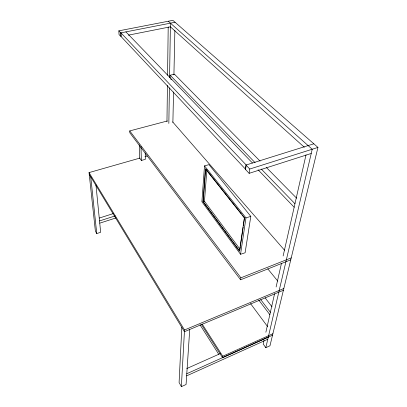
<?xml version="1.0" encoding="UTF-8"?>
<svg xmlns="http://www.w3.org/2000/svg" width="407" height="407" viewBox="0 0 407 407"><rect width="100%" height="100%" fill="white"/><g stroke="black" fill="none" stroke-linecap="round" stroke-linejoin="round"><path stroke-width="0.61" d="M166.956 121.662L167.435 85.434M167.567 75.264L168.203 26.964M168.839 123.438L169.409 87.897M169.566 77.742L170.436 23.163M170.085 77.874L170.131 75.209L174.461 74.201L260.088 161.106M172.883 122.4L173.545 91.977M173.916 74.863L174.883 30.5M181.822 327.421L179.09 382.529L181.364 386.65L186.075 384.498L189.723 329.487M181.364 386.65L184.513 329.975L89.047 172.599L140.069 158.043M204.502 165.863L201.903 201.765L240.552 254.294L245.106 252.762L250.804 216.382L208.979 164.647L204.502 165.863L245.97 217.893L240.552 254.294M203.042 201.714L205.484 168.869L244.383 217.857L239.514 251.124L203.042 201.714L204.462 201.292L206.878 169.724M313.828 143.803L245.986 165.044L245.396 169.343L249.145 173.336L311.228 153.464M245.777 168.045L246.026 166.209M272.527 335.205L222.548 357.672L222.756 356.232L202.218 324.145M249.145 173.336L249.766 169.032L245.986 165.044M240.298 246.688L239.657 251.078L203.174 201.674L205.616 168.88L241.382 213.899M240.481 245.436L243.147 227.259M243.33 226.007L244.429 218.483M290.756 259.839L240.593 279.782L240.898 277.818L129.747 130.912L167.353 120.965M264.036 340.293L263.192 344.017L265.807 347.675L269.968 345.777L317.953 147.415L172.883 20.35L118.844 30.84L119.032 34.564L120.96 36.625L120.777 32.886L118.844 30.84M265.863 332.234L274.562 293.788M276.109 286.966L281.446 263.405M283.13 255.962L306.013 154.889M265.807 347.675L312.22 149.237L168.279 21.245M186.65 375.849L267.775 339.255M222.756 356.232L272.878 333.745M186.788 373.723L268.284 337.088M186.747 368.554L220.375 353.566M283.399 290.262L184.417 331.705L89.235 174.333M184.513 329.975L283.821 288.517M240.898 277.818L291.229 257.88M89.047 172.599L95.375 231.054L96.764 233.562L100.656 232.285L95.966 185.017M99.532 220.925L115.201 215.908M99.751 223.153L115.964 217.943M99.318 218.045L113.253 213.614M249.766 169.032L317.953 147.415M245.97 217.893L250.804 216.382M139.286 144.902L139.662 158.16L141.356 160.47L145.375 159.32L145.253 153.001M144.928 156.659L147.359 155.967M128.373 35.155L170.38 26.821L304.334 147.263M120.777 32.886L175.066 22.258M266.331 167.44L296.657 198.219M170.131 75.209L255.123 162.698M261.319 169.078L294.958 203.709M125.9 31.883L252.472 163.014M170.518 78.866L171.398 79.777M258.084 169.765L294.164 207.224M246.194 164.983L120.945 32.85L121.123 36.589L245.604 169.276M172.665 121.917L284.549 250.224M267.796 268.849L277.808 281.14M242.165 214.891L244.526 217.857M265.099 297.832L272.069 306.868M260.76 299.659L270.375 312.281M258.735 300.01L269.841 314.652M240.593 279.782L129.823 132.794L129.747 130.912M204.462 201.292L239.906 249.089M250.554 303.602L267.582 326.592M201.267 324.308L222.548 357.672M199.964 324.755L218.722 354.253M90.73 176.801L96.764 233.562M141 146.561L141.356 160.47"/></g></svg>
